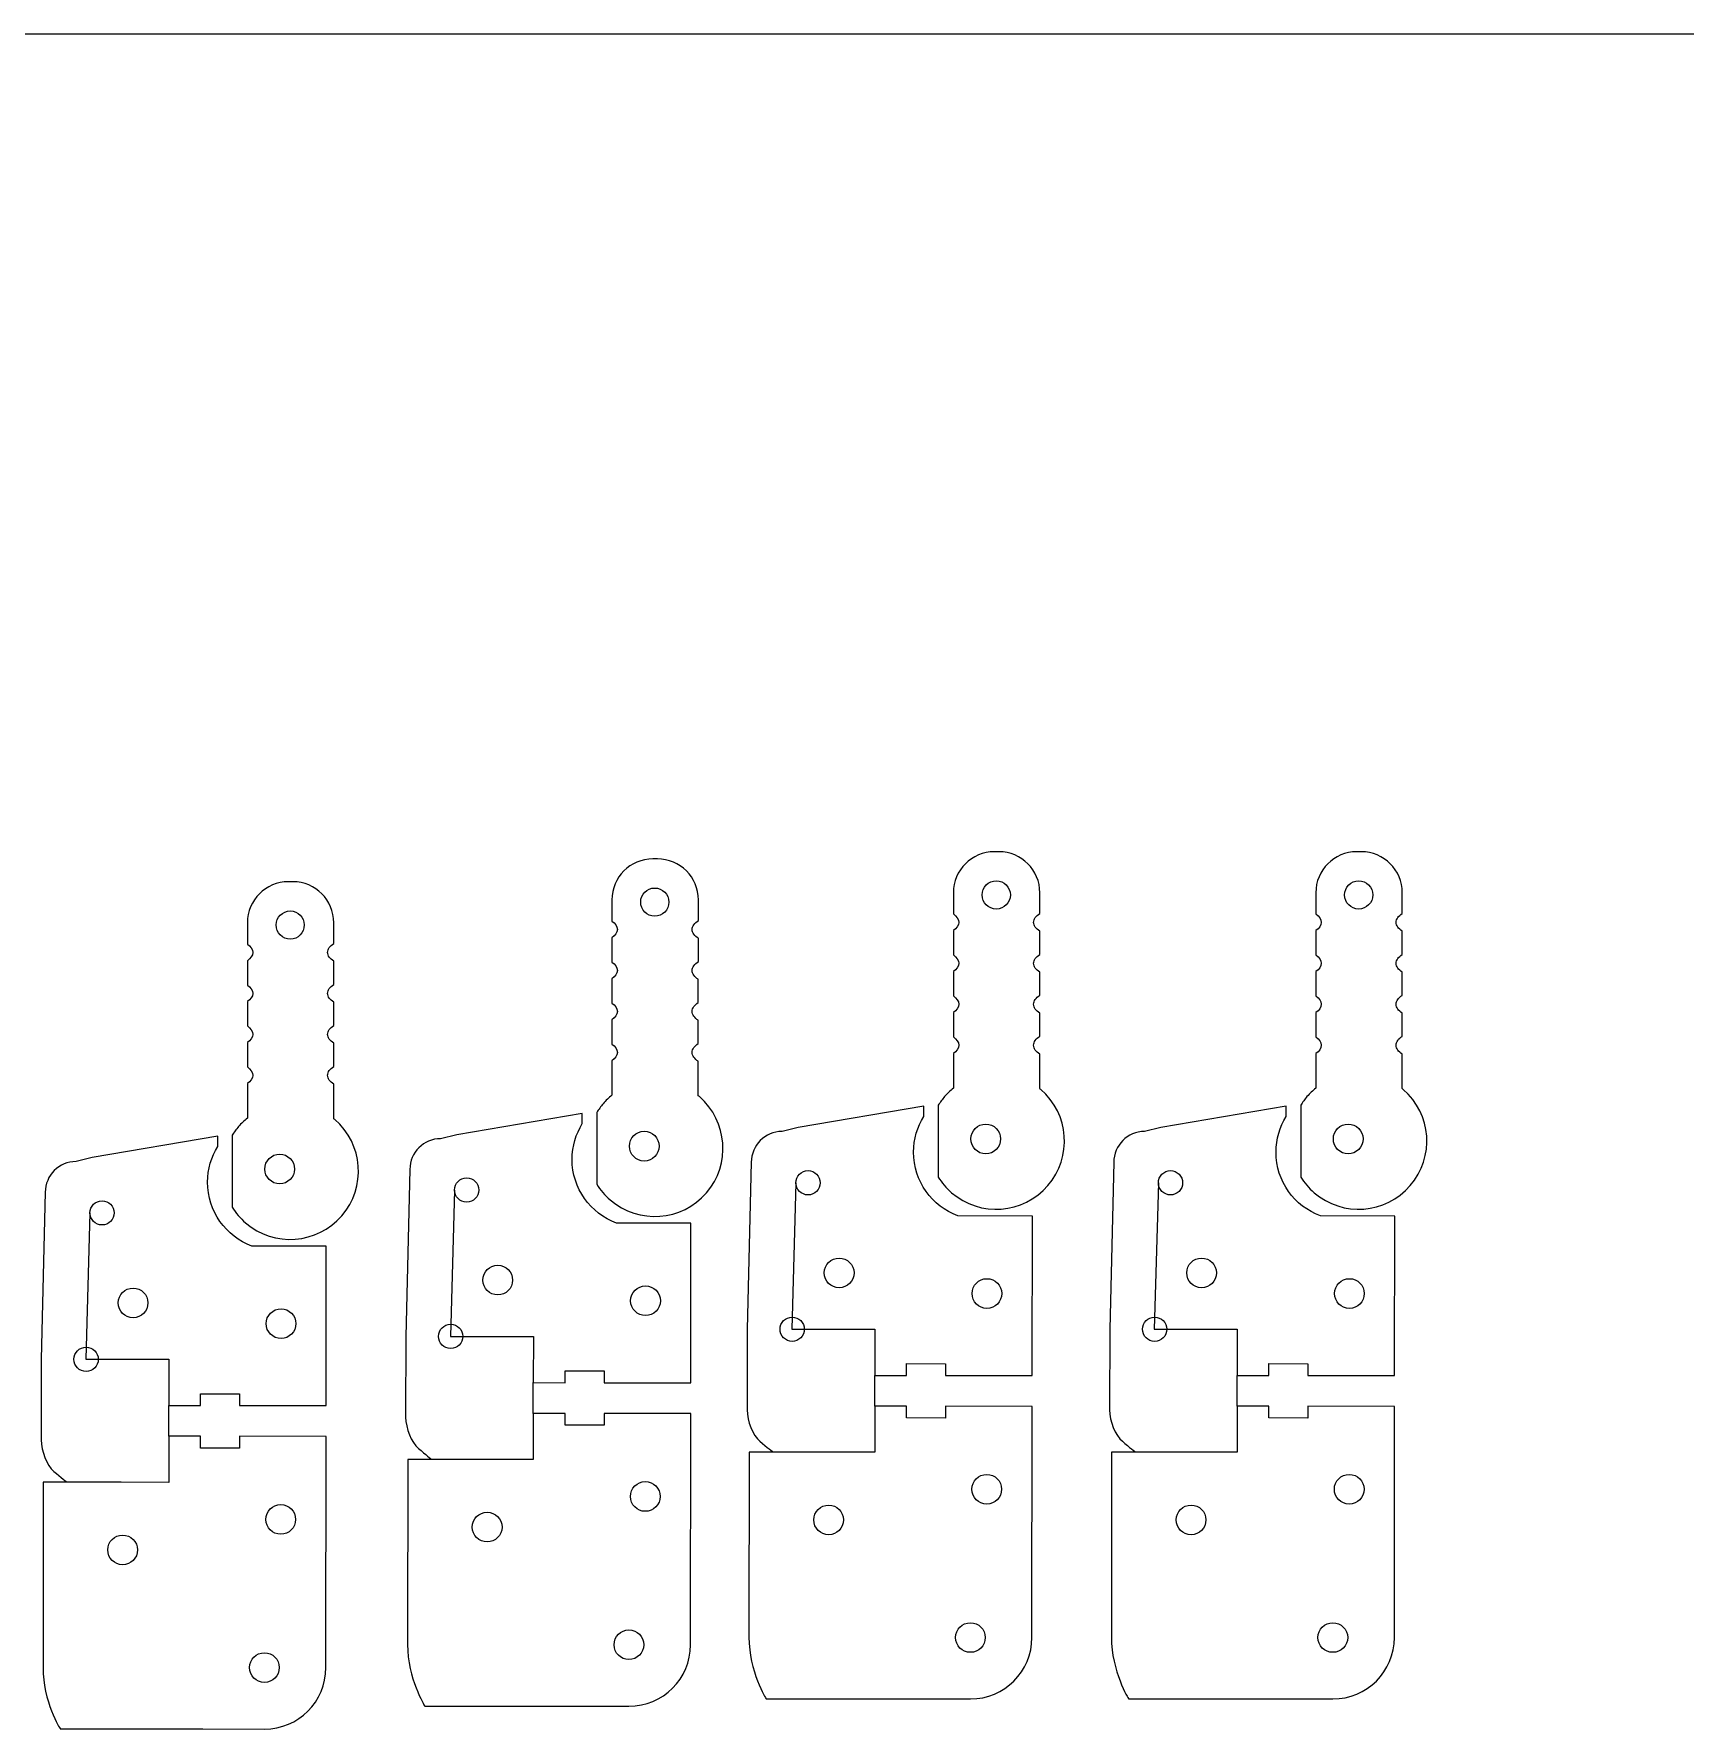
# Model space of a CAD drawing. Header units: millimetres. Extents: x 0 to 610, y -305 to 0.
# Drawn here: x 145 to 306.1, y -165.4 to 0 of the extents above; entities that cross this region are included whole.
import ezdxf

# ---------------------------------------------------------------- set-up
doc = ezdxf.new("R2010")
doc.units = ezdxf.units.MM
doc.layers.add('Cuts', color=1, linetype='Continuous', lineweight=25, true_color=0xff0000)
doc.layers.add('laser bed referance', color=3, linetype='Continuous', lineweight=25, true_color=0x00ff00)

msp = doc.modelspace()

# ---------------------------------------------------------------- linework, layer by layer
at = {"layer": 'Cuts', "color": 1, "lineweight": 25, "true_color": 0xff0000}
for points in [[(205.84, -80.5), (205.4, -80.5)], [(239.15, -79.8), (238.71, -79.8)], [(274.51, -79.8), (274.07, -79.8)], [(170.27, -82.73), (169.84, -82.73)], [(234.71, -83.8), (234.71, -85.87)], [(243.15, -85.82), (243.15, -83.8)], [(270.07, -83.8), (270.07, -85.87)], [(278.51, -85.82), (278.51, -83.8)], [(201.4, -84.5), (201.4, -86.57)], [(209.84, -86.52), (209.84, -84.5)], [(165.84, -86.73), (165.84, -88.81)], [(174.27, -88.76), (174.27, -86.73)], [(234.71, -87.5), (234.71, -89.87)], [(243.15, -89.82), (243.15, -87.55)], [(270.07, -87.5), (270.07, -89.87)], [(278.51, -89.82), (278.51, -87.55)], [(201.4, -88.2), (201.4, -90.57)], [(209.84, -90.52), (209.84, -88.25)], [(165.84, -90.44), (165.84, -92.81)], [(174.27, -92.75), (174.27, -90.49)], [(201.4, -92.2), (201.4, -94.57)], [(209.83, -94.52), (209.83, -92.25)], [(234.71, -91.5), (234.71, -93.87)], [(243.15, -93.82), (243.15, -91.55)], [(270.07, -91.5), (270.07, -93.87)], [(278.51, -93.82), (278.51, -91.55)], [(165.84, -94.43), (165.84, -96.8)], [(174.27, -96.75), (174.27, -94.49)], [(234.71, -95.5), (234.71, -97.87)], [(243.15, -97.82), (243.15, -95.55)], [(270.07, -95.5), (270.07, -97.87)], [(278.51, -97.82), (278.51, -95.55)], [(201.4, -96.2), (201.4, -98.57)], [(209.83, -98.52), (209.83, -96.25)], [(165.84, -98.43), (165.84, -100.8)], [(174.27, -100.75), (174.27, -98.48)], [(201.4, -100.2), (201.4, -103.56)], [(209.83, -103.62), (209.83, -100.25)], [(234.71, -99.5), (234.71, -102.86)], [(243.15, -102.92), (243.15, -99.55)], [(270.07, -99.5), (270.07, -102.86)], [(278.51, -102.92), (278.51, -99.55)], [(165.84, -102.43), (165.84, -105.8)], [(174.27, -105.86), (174.27, -102.48)], [(198.51, -106.33), (198.51, -105.33), (186.27, -107.41), (184.69, -107.8)], [(199.93, -105.24), (199.93, -112.25)], [(231.83, -105.63), (231.83, -104.63), (219.58, -106.71), (218, -107.1)], [(233.24, -104.54), (233.24, -111.55)], [(267.18, -105.63), (267.18, -104.63), (254.94, -106.71), (253.36, -107.1)], [(268.6, -104.54), (268.6, -111.55)], [(164.36, -107.47), (164.36, -114.48)], [(162.95, -108.56), (162.95, -107.56), (150.7, -109.65), (149.12, -110.03)], [(181.69, -110.8), (181.29, -127.09), (181.28, -134.96)], [(215, -110.1), (214.6, -126.39), (214.59, -134.26)], [(250.36, -110.1), (249.96, -126.39), (249.95, -134.26)], [(219.35, -112.11), (218.95, -126.39), (227.05, -126.4), (227.04, -130.9), (230.14, -130.91), (230.14, -129.75), (233.94, -129.76), (233.94, -130.91), (242.41, -130.92), (242.42, -115.35), (235.16, -115.34)], [(254.71, -112.11), (254.31, -126.39), (262.41, -126.4), (262.4, -130.9), (265.5, -130.91), (265.5, -129.75), (269.3, -129.76), (269.3, -130.91), (277.76, -130.92), (277.78, -115.35), (270.52, -115.34)], [(146.12, -113.03), (145.72, -129.32), (145.72, -137.19)], [(186.04, -112.81), (185.64, -127.09), (193.74, -127.1), (193.73, -131.6), (196.83, -131.61), (196.83, -130.45), (200.63, -130.46), (200.63, -131.61), (209.09, -131.62), (209.11, -116.05), (201.85, -116.04)], [(150.48, -115.04), (150.08, -129.33), (158.17, -129.33), (158.17, -133.84), (161.26, -133.84), (161.26, -132.69), (165.06, -132.69), (165.06, -133.84), (173.53, -133.85), (173.54, -118.28), (166.28, -118.28)], [(193.73, -134.6), (193.73, -134.6), (193.73, -131.6)], [(227.04, -133.9), (227.04, -133.9), (227.04, -130.9)], [(262.4, -133.9), (262.4, -133.9), (262.4, -130.9)], [(158.16, -136.84), (158.16, -136.83), (158.17, -133.83)], [(242.38, -156.48), (242.4, -133.92), (233.94, -133.91), (233.94, -135.06), (230.14, -135.05), (230.14, -133.9), (227.04, -133.9), (227.04, -133.9), (227.04, -138.4), (222.4, -138.4), (219.84, -138.39), (214.79, -138.39), (214.77, -156.45)], [(277.74, -156.48), (277.76, -133.92), (269.3, -133.91), (269.3, -135.06), (265.5, -135.05), (265.5, -133.9), (262.4, -133.9), (262.4, -133.9), (262.39, -138.4), (257.76, -138.4), (255.2, -138.39), (250.15, -138.39), (250.13, -156.45)], [(209.07, -157.18), (209.09, -134.62), (200.63, -134.61), (200.63, -135.76), (196.83, -135.75), (196.83, -134.6), (193.73, -134.6), (193.73, -134.6), (193.72, -139.1), (189.09, -139.1), (186.53, -139.09), (181.48, -139.09), (181.46, -157.15)], [(173.5, -159.41), (173.53, -136.85), (165.06, -136.84), (165.06, -137.99), (161.26, -137.99), (161.26, -136.84), (158.16, -136.83), (158.16, -136.84), (158.16, -141.34), (153.52, -141.33), (150.96, -141.33), (145.91, -141.32), (145.9, -159.39)], [(183.14, -163.16), (197.06, -163.17), (203.06, -163.17), (203.06, -163.17)], [(216.45, -162.46), (230.38, -162.47), (236.38, -162.47), (236.38, -162.47)], [(251.81, -162.46), (265.73, -162.47), (271.73, -162.47), (271.73, -162.47)], [(147.58, -165.39), (161.5, -165.4), (167.5, -165.41), (167.5, -165.41)]]:
    msp.add_lwpolyline(points, dxfattribs=at)
for points in [[(205.4, -80.5), (203.19, -80.5), (201.4, -82.29), (201.4, -84.5)], [(209.84, -84.5), (209.84, -82.29), (208.04, -80.5), (205.84, -80.5)], [(238.71, -79.8), (236.5, -79.8), (234.71, -81.59), (234.71, -83.8)], [(243.15, -83.8), (243.15, -81.59), (241.36, -79.8), (239.15, -79.8)], [(274.07, -79.8), (271.86, -79.8), (270.07, -81.59), (270.07, -83.8)], [(278.51, -83.8), (278.51, -81.59), (276.72, -79.8), (274.51, -79.8)], [(237.52, -84.02), (237.52, -83.26), (238.13, -82.64), (238.89, -82.64)], [(238.89, -82.64), (239.65, -82.64), (240.27, -83.26), (240.27, -84.02)], [(272.88, -84.02), (272.88, -83.26), (273.49, -82.64), (274.25, -82.64)], [(274.25, -82.64), (275.01, -82.64), (275.63, -83.26), (275.63, -84.02)], [(169.84, -82.73), (167.63, -82.73), (165.84, -84.52), (165.84, -86.73)], [(174.27, -86.73), (174.27, -84.52), (172.48, -82.73), (170.27, -82.73)], [(204.21, -84.72), (204.21, -83.96), (204.82, -83.34), (205.58, -83.34)], [(205.58, -83.34), (206.34, -83.34), (206.96, -83.96), (206.96, -84.72)], [(238.89, -85.39), (238.13, -85.39), (237.52, -84.78), (237.52, -84.02)], [(240.27, -84.02), (240.27, -84.78), (239.65, -85.39), (238.89, -85.39)], [(274.25, -85.39), (273.49, -85.39), (272.88, -84.78), (272.88, -84.02)], [(275.63, -84.02), (275.63, -84.78), (275.01, -85.39), (274.25, -85.39)], [(168.64, -86.95), (168.64, -86.19), (169.26, -85.58), (170.02, -85.58)], [(170.02, -85.58), (170.77, -85.58), (171.39, -86.19), (171.39, -86.95)], [(205.58, -86.09), (204.82, -86.09), (204.21, -85.48), (204.21, -84.72)], [(206.96, -84.72), (206.96, -85.48), (206.34, -86.09), (205.58, -86.09)], [(234.71, -85.87), (235.04, -86.1), (235.24, -86.38), (235.24, -86.69)], [(242.54, -86.69), (242.54, -86.36), (242.77, -86.06), (243.15, -85.82)], [(270.07, -85.87), (270.4, -86.1), (270.6, -86.38), (270.6, -86.69)], [(277.9, -86.69), (277.9, -86.36), (278.13, -86.06), (278.51, -85.82)], [(170.02, -88.33), (169.26, -88.33), (168.64, -87.71), (168.64, -86.95)], [(171.39, -86.95), (171.39, -87.71), (170.77, -88.33), (170.02, -88.33)], [(201.4, -86.57), (201.73, -86.8), (201.93, -87.08), (201.93, -87.39)], [(201.93, -87.39), (201.93, -87.69), (201.73, -87.98), (201.4, -88.2)], [(209.23, -87.39), (209.23, -87.06), (209.46, -86.76), (209.84, -86.52)], [(209.84, -88.25), (209.46, -88.02), (209.23, -87.72), (209.23, -87.39)], [(235.24, -86.69), (235.24, -86.99), (235.04, -87.27), (234.71, -87.5)], [(243.15, -87.55), (242.77, -87.32), (242.54, -87.02), (242.54, -86.69)], [(270.6, -86.69), (270.6, -86.99), (270.4, -87.27), (270.07, -87.5)], [(278.51, -87.55), (278.13, -87.32), (277.9, -87.02), (277.9, -86.69)], [(165.84, -88.81), (166.17, -89.04), (166.36, -89.32), (166.36, -89.62)], [(173.67, -89.62), (173.67, -89.29), (173.89, -88.99), (174.27, -88.76)], [(166.36, -89.62), (166.36, -89.93), (166.17, -90.21), (165.84, -90.44)], [(174.27, -90.49), (173.89, -90.25), (173.67, -89.95), (173.67, -89.62)], [(201.4, -90.57), (201.73, -90.8), (201.93, -91.08), (201.93, -91.39)], [(209.23, -91.39), (209.23, -91.06), (209.46, -90.76), (209.84, -90.52)], [(234.71, -89.87), (235.04, -90.1), (235.24, -90.38), (235.24, -90.69)], [(235.24, -90.69), (235.24, -90.99), (235.04, -91.27), (234.71, -91.5)], [(242.54, -90.69), (242.54, -90.36), (242.77, -90.06), (243.15, -89.82)], [(243.15, -91.55), (242.77, -91.32), (242.54, -91.01), (242.54, -90.69)], [(270.07, -89.87), (270.4, -90.1), (270.6, -90.38), (270.6, -90.69)], [(270.6, -90.69), (270.6, -90.99), (270.4, -91.27), (270.07, -91.5)], [(277.9, -90.69), (277.9, -90.36), (278.13, -90.06), (278.51, -89.82)], [(278.51, -91.55), (278.13, -91.32), (277.9, -91.01), (277.9, -90.69)], [(201.93, -91.39), (201.93, -91.69), (201.73, -91.97), (201.4, -92.2)], [(209.83, -92.25), (209.46, -92.02), (209.23, -91.71), (209.23, -91.39)], [(165.84, -92.81), (166.17, -93.03), (166.36, -93.32), (166.36, -93.62)], [(166.36, -93.62), (166.36, -93.93), (166.17, -94.21), (165.84, -94.43)], [(173.67, -93.62), (173.67, -93.29), (173.89, -92.99), (174.27, -92.75)], [(174.27, -94.49), (173.89, -94.25), (173.67, -93.95), (173.67, -93.62)], [(234.71, -93.87), (235.04, -94.1), (235.24, -94.38), (235.24, -94.69)], [(242.54, -94.68), (242.54, -94.36), (242.77, -94.05), (243.15, -93.82)], [(270.07, -93.87), (270.4, -94.1), (270.6, -94.38), (270.6, -94.69)], [(277.9, -94.68), (277.9, -94.36), (278.13, -94.05), (278.51, -93.82)], [(201.4, -94.57), (201.73, -94.8), (201.93, -95.08), (201.93, -95.39)], [(201.93, -95.39), (201.93, -95.69), (201.73, -95.97), (201.4, -96.2)], [(209.23, -95.38), (209.23, -95.06), (209.46, -94.75), (209.83, -94.52)], [(209.83, -96.25), (209.46, -96.01), (209.23, -95.71), (209.23, -95.38)], [(235.24, -94.69), (235.24, -94.99), (235.04, -95.27), (234.71, -95.5)], [(243.15, -95.55), (242.77, -95.31), (242.54, -95.01), (242.54, -94.68)], [(270.6, -94.69), (270.6, -94.99), (270.4, -95.27), (270.07, -95.5)], [(278.51, -95.55), (278.13, -95.31), (277.9, -95.01), (277.9, -94.68)], [(165.84, -96.8), (166.17, -97.03), (166.36, -97.31), (166.36, -97.62)], [(173.67, -97.62), (173.67, -97.29), (173.89, -96.99), (174.27, -96.75)], [(166.36, -97.62), (166.36, -97.92), (166.17, -98.2), (165.84, -98.43)], [(174.27, -98.48), (173.89, -98.25), (173.67, -97.94), (173.67, -97.62)], [(201.4, -98.57), (201.73, -98.8), (201.93, -99.08), (201.93, -99.38)], [(209.23, -99.38), (209.23, -99.05), (209.46, -98.75), (209.83, -98.52)], [(234.71, -97.87), (235.04, -98.1), (235.24, -98.38), (235.24, -98.68)], [(235.24, -98.68), (235.24, -98.99), (235.04, -99.27), (234.71, -99.5)], [(242.54, -98.68), (242.54, -98.35), (242.77, -98.05), (243.15, -97.82)], [(243.15, -99.55), (242.77, -99.31), (242.54, -99.01), (242.54, -98.68)], [(270.07, -97.87), (270.4, -98.1), (270.6, -98.38), (270.6, -98.68)], [(270.6, -98.68), (270.6, -98.99), (270.4, -99.27), (270.07, -99.5)], [(277.9, -98.68), (277.9, -98.35), (278.13, -98.05), (278.51, -97.82)], [(278.51, -99.55), (278.13, -99.31), (277.9, -99.01), (277.9, -98.68)], [(165.84, -100.8), (166.17, -101.03), (166.36, -101.31), (166.36, -101.62)], [(173.67, -101.61), (173.67, -101.29), (173.89, -100.99), (174.27, -100.75)], [(201.93, -99.38), (201.93, -99.69), (201.73, -99.97), (201.4, -100.2)], [(209.83, -100.25), (209.46, -100.01), (209.23, -99.71), (209.23, -99.38)], [(166.36, -101.62), (166.36, -101.92), (166.17, -102.2), (165.84, -102.43)], [(174.27, -102.48), (173.89, -102.24), (173.67, -101.94), (173.67, -101.61)], [(201.4, -103.56), (201.1, -103.81), (200.81, -104.08), (200.54, -104.39)], [(209.93, -103.7), (209.9, -103.67), (209.87, -103.65), (209.83, -103.62)], [(210.62, -113.08), (213.02, -110.3), (212.71, -106.1), (209.93, -103.7)], [(233.86, -103.69), (233.62, -103.96), (233.42, -104.25), (233.24, -104.54)], [(234.71, -102.86), (234.41, -103.11), (234.12, -103.38), (233.86, -103.69)], [(243.24, -103), (243.21, -102.97), (243.18, -102.95), (243.15, -102.92)], [(243.93, -112.38), (246.33, -109.6), (246.02, -105.4), (243.24, -103)], [(269.21, -103.69), (268.98, -103.96), (268.78, -104.25), (268.6, -104.54)], [(270.07, -102.86), (269.77, -103.11), (269.48, -103.38), (269.21, -103.69)], [(278.6, -103), (278.57, -102.97), (278.54, -102.95), (278.51, -102.92)], [(279.29, -112.38), (281.69, -109.6), (281.38, -105.4), (278.6, -103)], [(165.84, -105.8), (165.53, -106.04), (165.24, -106.31), (164.98, -106.62)], [(174.36, -105.93), (174.33, -105.9), (174.3, -105.88), (174.27, -105.86)], [(200.54, -104.39), (200.31, -104.66), (200.11, -104.95), (199.93, -105.24)], [(230.83, -109.11), (230.83, -107.83), (231.2, -106.64), (231.83, -105.63)], [(266.19, -109.11), (266.19, -107.83), (266.56, -106.64), (267.18, -105.63)], [(164.98, -106.62), (164.74, -106.89), (164.54, -107.18), (164.36, -107.47)], [(175.05, -115.32), (177.45, -112.53), (177.15, -108.33), (174.36, -105.93)], [(197.52, -109.81), (197.52, -108.53), (197.89, -107.34), (198.51, -106.33)], [(203.11, -108.53), (203.11, -107.73), (203.75, -107.08), (204.55, -107.08)], [(204.55, -107.08), (205.36, -107.08), (206, -107.73), (206, -108.53)], [(218, -107.1), (216.34, -107.1), (215, -108.44), (215, -110.1)], [(236.42, -107.83), (236.42, -107.03), (237.07, -106.38), (237.87, -106.38)], [(237.87, -106.38), (238.67, -106.38), (239.32, -107.03), (239.32, -107.83)], [(253.36, -107.1), (251.7, -107.1), (250.36, -108.44), (250.36, -110.1)], [(271.78, -107.83), (271.78, -107.03), (272.42, -106.38), (273.23, -106.38)], [(273.23, -106.38), (274.03, -106.38), (274.68, -107.03), (274.68, -107.83)], [(161.95, -112.04), (161.95, -110.76), (162.32, -109.57), (162.95, -108.56)], [(184.69, -107.8), (183.03, -107.8), (181.69, -109.14), (181.69, -110.8)], [(204.55, -109.98), (203.75, -109.98), (203.11, -109.33), (203.11, -108.53)], [(206, -108.53), (206, -109.33), (205.36, -109.98), (204.55, -109.98)], [(235.16, -115.34), (232.63, -114.4), (230.82, -111.97), (230.83, -109.11)], [(237.87, -109.28), (237.07, -109.28), (236.42, -108.63), (236.42, -107.83)], [(239.32, -107.83), (239.32, -108.63), (238.67, -109.28), (237.87, -109.28)], [(270.52, -115.34), (267.99, -114.4), (266.18, -111.97), (266.19, -109.11)], [(273.23, -109.28), (272.42, -109.28), (271.78, -108.63), (271.78, -107.83)], [(274.68, -107.83), (274.68, -108.63), (274.03, -109.28), (273.23, -109.28)], [(149.12, -110.03), (147.47, -110.03), (146.12, -111.38), (146.12, -113.03)], [(167.54, -110.76), (167.54, -109.96), (168.19, -109.31), (168.99, -109.31)], [(168.99, -112.21), (168.19, -112.21), (167.54, -111.56), (167.54, -110.76)], [(168.99, -109.31), (169.79, -109.31), (170.44, -109.96), (170.44, -110.76)], [(170.44, -110.76), (170.44, -111.56), (169.79, -112.21), (168.99, -112.21)], [(201.85, -116.04), (199.32, -115.1), (197.51, -112.67), (197.52, -109.81)], [(166.28, -118.28), (163.75, -117.33), (161.95, -114.9), (161.95, -112.04)], [(186.04, -112.81), (186.04, -112.15), (186.57, -111.62), (187.23, -111.62)], [(187.23, -111.62), (187.88, -111.62), (188.41, -112.15), (188.41, -112.81)], [(199.93, -112.25), (200.27, -112.8), (200.71, -113.32), (201.23, -113.77)], [(219.35, -112.11), (219.35, -111.45), (219.88, -110.92), (220.54, -110.92)], [(220.54, -113.29), (219.88, -113.29), (219.35, -112.76), (219.35, -112.11)], [(220.54, -110.92), (221.19, -110.92), (221.72, -111.45), (221.72, -112.11)], [(221.72, -112.11), (221.72, -112.76), (221.19, -113.29), (220.54, -113.29)], [(233.24, -111.55), (233.58, -112.1), (234.02, -112.62), (234.54, -113.07)], [(234.54, -113.07), (237.33, -115.47), (241.53, -115.16), (243.93, -112.38)], [(254.71, -112.11), (254.71, -111.45), (255.24, -110.92), (255.9, -110.92)], [(255.9, -113.29), (255.24, -113.29), (254.71, -112.76), (254.71, -112.11)], [(255.9, -110.92), (256.55, -110.92), (257.08, -111.45), (257.08, -112.11)], [(257.08, -112.11), (257.08, -112.76), (256.55, -113.29), (255.9, -113.29)], [(268.6, -111.55), (268.94, -112.1), (269.38, -112.62), (269.9, -113.07)], [(269.9, -113.07), (272.69, -115.47), (276.89, -115.16), (279.29, -112.38)], [(150.48, -115.04), (150.48, -114.39), (151.01, -113.86), (151.66, -113.86)], [(151.66, -113.86), (152.31, -113.86), (152.84, -114.39), (152.84, -115.04)], [(187.23, -113.99), (186.57, -113.99), (186.04, -113.46), (186.04, -112.81)], [(188.41, -112.81), (188.41, -113.46), (187.88, -113.99), (187.23, -113.99)], [(201.23, -113.77), (204.02, -116.17), (208.22, -115.86), (210.62, -113.08)], [(151.66, -116.22), (151.01, -116.22), (150.48, -115.69), (150.48, -115.04)], [(152.84, -115.04), (152.84, -115.69), (152.31, -116.22), (151.66, -116.22)], [(164.36, -114.48), (164.71, -115.04), (165.14, -115.55), (165.67, -116.01)], [(165.67, -116.01), (168.45, -118.41), (172.65, -118.1), (175.05, -115.32)], [(188.81, -121.6), (188.81, -120.8), (189.46, -120.15), (190.26, -120.15)], [(190.26, -120.15), (191.06, -120.15), (191.71, -120.8), (191.71, -121.6)], [(222.12, -120.9), (222.12, -120.1), (222.77, -119.45), (223.57, -119.45)], [(223.57, -119.45), (224.37, -119.45), (225.02, -120.1), (225.02, -120.9)], [(257.48, -120.9), (257.48, -120.1), (258.13, -119.45), (258.93, -119.45)], [(258.93, -119.45), (259.73, -119.45), (260.38, -120.1), (260.38, -120.9)], [(153.24, -123.83), (153.24, -123.03), (153.89, -122.38), (154.69, -122.38)], [(154.69, -122.38), (155.49, -122.38), (156.14, -123.03), (156.14, -123.83)], [(190.26, -123.05), (189.46, -123.05), (188.81, -122.4), (188.81, -121.6)], [(191.71, -121.6), (191.71, -122.4), (191.06, -123.05), (190.26, -123.05)], [(203.23, -123.61), (203.23, -122.81), (203.88, -122.16), (204.68, -122.16)], [(204.68, -122.16), (205.48, -122.16), (206.13, -122.81), (206.13, -123.61)], [(223.57, -122.35), (222.77, -122.35), (222.12, -121.7), (222.12, -120.9)], [(225.02, -120.9), (225.02, -121.7), (224.37, -122.35), (223.57, -122.35)], [(236.54, -122.91), (236.54, -122.11), (237.19, -121.46), (237.99, -121.46)], [(237.99, -121.46), (238.79, -121.46), (239.44, -122.11), (239.44, -122.91)], [(258.93, -122.35), (258.13, -122.35), (257.48, -121.7), (257.48, -120.9)], [(260.38, -120.9), (260.38, -121.7), (259.73, -122.35), (258.93, -122.35)], [(271.9, -122.91), (271.9, -122.11), (272.55, -121.46), (273.35, -121.46)], [(273.35, -121.46), (274.15, -121.46), (274.8, -122.11), (274.8, -122.91)], [(154.69, -125.28), (153.89, -125.28), (153.24, -124.63), (153.24, -123.83)], [(156.14, -123.83), (156.14, -124.63), (155.49, -125.28), (154.69, -125.28)], [(204.68, -125.06), (203.88, -125.06), (203.23, -124.41), (203.23, -123.61)], [(206.13, -123.61), (206.13, -124.41), (205.48, -125.06), (204.68, -125.06)], [(237.99, -124.36), (237.19, -124.36), (236.54, -123.71), (236.54, -122.91)], [(239.44, -122.91), (239.44, -123.71), (238.79, -124.36), (237.99, -124.36)], [(273.35, -124.36), (272.55, -124.36), (271.9, -123.71), (271.9, -122.91)], [(274.8, -122.91), (274.8, -123.71), (274.15, -124.36), (273.35, -124.36)], [(167.67, -125.85), (167.67, -125.05), (168.32, -124.4), (169.12, -124.4)], [(169.12, -124.4), (169.92, -124.4), (170.57, -125.05), (170.57, -125.85)], [(217.8, -126.39), (217.8, -125.74), (218.33, -125.21), (218.98, -125.21)], [(218.98, -125.21), (219.64, -125.21), (220.17, -125.74), (220.17, -126.39)], [(253.16, -126.39), (253.16, -125.74), (253.69, -125.21), (254.34, -125.21)], [(254.34, -125.21), (255, -125.21), (255.53, -125.74), (255.53, -126.39)], [(169.12, -127.3), (168.32, -127.3), (167.67, -126.65), (167.67, -125.85)], [(170.57, -125.85), (170.57, -126.65), (169.92, -127.3), (169.12, -127.3)], [(184.49, -127.09), (184.49, -126.44), (185.02, -125.91), (185.67, -125.91)], [(185.67, -128.28), (185.02, -128.28), (184.49, -127.75), (184.49, -127.09)], [(185.67, -125.91), (186.33, -125.91), (186.86, -126.44), (186.86, -127.09)], [(186.86, -127.09), (186.86, -127.75), (186.33, -128.28), (185.67, -128.28)], [(218.98, -127.58), (218.33, -127.58), (217.8, -127.05), (217.8, -126.39)], [(220.17, -126.39), (220.17, -127.05), (219.64, -127.58), (218.98, -127.58)], [(254.34, -127.58), (253.69, -127.58), (253.16, -127.05), (253.16, -126.39)], [(255.53, -126.39), (255.53, -127.05), (255, -127.58), (254.34, -127.58)], [(148.92, -129.33), (148.92, -128.67), (149.45, -128.14), (150.11, -128.14)], [(150.11, -128.14), (150.76, -128.14), (151.29, -128.67), (151.29, -129.33)], [(150.11, -130.51), (149.45, -130.51), (148.92, -129.98), (148.92, -129.33)], [(151.29, -129.33), (151.29, -129.98), (150.76, -130.51), (150.11, -130.51)], [(181.28, -134.96), (181.28, -136.06), (181.84, -137.44), (182.53, -138.03)], [(214.59, -134.26), (214.59, -135.36), (215.15, -136.74), (215.84, -137.33)], [(249.95, -134.26), (249.95, -135.36), (250.51, -136.74), (251.2, -137.33)], [(145.72, -137.19), (145.72, -138.29), (146.28, -139.67), (146.96, -140.26)], [(182.53, -138.03), (183.21, -138.61), (183.81, -139.09), (183.81, -139.09)], [(215.84, -137.33), (216.53, -137.91), (217.13, -138.39), (217.13, -138.39)], [(251.2, -137.33), (251.88, -137.91), (252.48, -138.39), (252.48, -138.39)], [(146.96, -140.26), (147.65, -140.85), (148.25, -141.32), (148.25, -141.32)], [(236.52, -142.01), (236.52, -141.21), (237.17, -140.56), (237.97, -140.56)], [(237.97, -140.56), (238.77, -140.56), (239.42, -141.21), (239.42, -142.01)], [(271.88, -142.01), (271.88, -141.21), (272.53, -140.56), (273.33, -140.56)], [(273.33, -140.56), (274.13, -140.56), (274.78, -141.21), (274.78, -142.01)], [(203.21, -142.71), (203.21, -141.91), (203.86, -141.26), (204.66, -141.26)], [(204.66, -141.26), (205.46, -141.26), (206.11, -141.91), (206.11, -142.71)], [(237.97, -143.46), (237.17, -143.46), (236.52, -142.81), (236.52, -142.01)], [(239.42, -142.01), (239.42, -142.81), (238.77, -143.46), (237.97, -143.46)], [(273.33, -143.46), (272.53, -143.46), (271.88, -142.81), (271.88, -142.01)], [(274.78, -142.01), (274.78, -142.81), (274.13, -143.46), (273.33, -143.46)], [(167.64, -144.95), (167.64, -144.15), (168.29, -143.5), (169.09, -143.5)], [(169.09, -143.5), (169.89, -143.5), (170.54, -144.15), (170.54, -144.95)], [(204.66, -144.16), (203.86, -144.16), (203.21, -143.51), (203.21, -142.71)], [(206.11, -142.71), (206.11, -143.51), (205.46, -144.16), (204.66, -144.16)], [(221.1, -145), (221.1, -144.2), (221.74, -143.55), (222.55, -143.55)], [(222.55, -143.55), (223.35, -143.55), (223.99, -144.2), (223.99, -145)], [(256.45, -145), (256.45, -144.2), (257.1, -143.55), (257.9, -143.55)], [(257.9, -143.55), (258.71, -143.55), (259.35, -144.2), (259.35, -145)], [(169.09, -146.4), (168.29, -146.4), (167.64, -145.75), (167.64, -144.95)], [(170.54, -144.95), (170.54, -145.75), (169.89, -146.4), (169.09, -146.4)], [(187.78, -145.7), (187.78, -144.9), (188.43, -144.25), (189.23, -144.25)], [(189.23, -144.25), (190.03, -144.25), (190.68, -144.9), (190.68, -145.7)], [(222.55, -146.45), (221.74, -146.45), (221.1, -145.8), (221.1, -145)], [(223.99, -145), (223.99, -145.8), (223.35, -146.45), (222.55, -146.45)], [(257.9, -146.45), (257.1, -146.45), (256.45, -145.8), (256.45, -145)], [(259.35, -145), (259.35, -145.8), (258.71, -146.45), (257.9, -146.45)], [(152.22, -147.93), (152.22, -147.13), (152.87, -146.48), (153.67, -146.48)], [(153.67, -146.48), (154.47, -146.48), (155.12, -147.13), (155.12, -147.93)], [(189.23, -147.15), (188.43, -147.15), (187.78, -146.5), (187.78, -145.7)], [(190.68, -145.7), (190.68, -146.5), (190.03, -147.15), (189.23, -147.15)], [(153.67, -149.38), (152.87, -149.38), (152.22, -148.73), (152.22, -147.93)], [(155.12, -147.93), (155.12, -148.73), (154.47, -149.38), (153.67, -149.38)], [(234.92, -156.47), (234.92, -155.67), (235.57, -155.03), (236.37, -155.03)], [(236.37, -155.03), (237.17, -155.03), (237.82, -155.67), (237.82, -156.47)], [(270.28, -156.47), (270.28, -155.67), (270.93, -155.03), (271.73, -155.03)], [(271.73, -155.03), (272.53, -155.03), (273.18, -155.67), (273.18, -156.47)], [(201.61, -157.18), (201.61, -156.37), (202.26, -155.73), (203.06, -155.73)], [(203.06, -155.73), (203.86, -155.73), (204.51, -156.37), (204.51, -157.18)], [(214.77, -156.45), (214.77, -159.77), (216.45, -162.46), (216.45, -162.46)], [(236.37, -157.92), (235.57, -157.92), (234.92, -157.28), (234.92, -156.47)], [(237.82, -156.47), (237.82, -157.28), (237.17, -157.92), (236.37, -157.92)], [(236.38, -162.47), (239.69, -162.48), (242.38, -159.79), (242.38, -156.48)], [(250.13, -156.45), (250.13, -159.77), (251.81, -162.46), (251.81, -162.46)], [(271.73, -157.92), (270.93, -157.92), (270.28, -157.28), (270.28, -156.47)], [(273.18, -156.47), (273.18, -157.28), (272.53, -157.92), (271.73, -157.92)], [(271.73, -162.47), (275.05, -162.48), (277.74, -159.79), (277.74, -156.48)], [(166.05, -159.41), (166.05, -158.61), (166.69, -157.96), (167.5, -157.96)], [(167.5, -157.96), (168.3, -157.96), (168.95, -158.61), (168.95, -159.41)], [(181.46, -157.15), (181.46, -160.47), (183.14, -163.16), (183.14, -163.16)], [(203.06, -158.62), (202.26, -158.62), (201.61, -157.98), (201.61, -157.18)], [(203.06, -163.17), (206.38, -163.18), (209.07, -160.49), (209.07, -157.18)], [(204.51, -157.18), (204.51, -157.98), (203.86, -158.62), (203.06, -158.62)], [(145.9, -159.39), (145.89, -162.7), (147.58, -165.39), (147.58, -165.39)], [(167.5, -160.86), (166.69, -160.86), (166.05, -160.21), (166.05, -159.41)], [(168.95, -159.41), (168.95, -160.21), (168.3, -160.86), (167.5, -160.86)], [(167.5, -165.41), (170.81, -165.41), (173.5, -162.73), (173.5, -159.41)]]:
    msp.add_open_spline(points, degree=3, dxfattribs=at)
at = {"layer": 'laser bed referance', "color": 3, "true_color": 0x00ff00}
msp.add_line((0, 0), (300, 0), dxfattribs=at)
at = {"layer": 'laser bed referance'}
msp.add_line((0, 0), (609.6, 0), dxfattribs=at)

doc.saveas('drawing.dxf')
